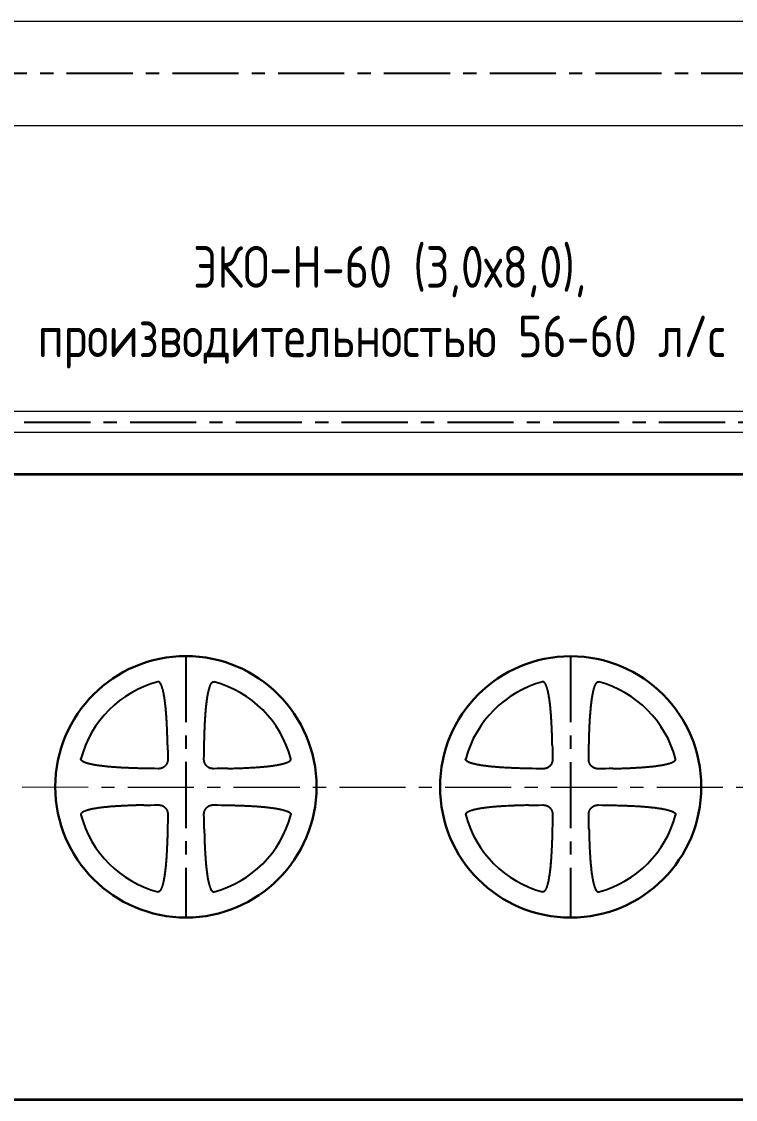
# Model space of a CAD drawing. Header units: millimetres. Extents: x 367046 to 407463, y -39276 to -16508.
# Drawn here: x 384980 to 388408, y -34410 to -29237 of the extents above; entities that cross this region are included whole.
import ezdxf

# ---------------------------------------------------------------- set-up
doc = ezdxf.new("R2010")
doc.units = ezdxf.units.MM
doc.linetypes.add('осевая', pattern=[50.8, 31.75, -6.35, 6.35, -6.35])
doc.layers.add('Системный слой', color=7, linetype='Continuous')
doc.styles.add('ARTEM GOST', font='GOST_A.TTF')

msp = doc.modelspace()

# ---------------------------------------------------------------- linework, layer by layer
at = {"lineweight": 20}
for p, q in [((398322, -29236.7), (371387.9, -29236.7)), ((398322, -29736.7), (371387.9, -29736.7)), ((394131.6, -31109.1), (374837.1, -31109.1)), ((394131.6, -31209.1), (374837.3, -31209.1))]:
    msp.add_line(p, q, dxfattribs=at)
at = {"color": 1, "linetype": 'осевая', "lineweight": 25, "ltscale": 10}
for p, q in [((399229.4, -29486.7), (370401.8, -29486.7)), ((374832.8, -31159.1), (394131.6, -31159.1)), ((385769, -32282.4), (385769, -33537.1)), ((387616.8, -32282.8), (387616.8, -33537.5))]:
    msp.add_line(p, q, dxfattribs=at)
at = {"color": 1, "linetype": 'осевая', "lineweight": 15, "ltscale": 10}
msp.add_line((373297.9, -32909), (392808, -32911.8), dxfattribs=at)
at = {"lineweight": 35}
for points in [[(390350, -31410.4), (383260.9, -31410.4)], [(383260.9, -34410.4), (390350, -34410.4)]]:
    msp.add_lwpolyline(points, dxfattribs=at)
at = {"layer": 'Системный слой', "color": 7, "lineweight": 30}
for centre in [(385769, -32909.8), (387616.8, -32910.2)]:
    msp.add_circle(centre, 627.4, dxfattribs=at)
at = {"layer": 'Системный слой', "color": 7, "lineweight": 25}
for centre, start, end in [((385769, -32909.8), 104.9943, 165.0057), ((385769, -32909.8), 14.9943, 75.0057), ((387616.8, -32910.2), 104.9943, 165.0057), ((387616.8, -32910.2), 14.9943, 75.0057), ((385769, -32909.8), 194.9943, 255.0057), ((385769, -32909.8), 284.9943, 345.0057), ((387616.8, -32910.2), 194.9943, 255.0057), ((387616.8, -32910.2), 284.9943, 345.0057)]:
    msp.add_arc(centre, 521.8, start, end, dxfattribs=at)
at = {"layer": 'Системный слой', "color": 7, "lineweight": 25, "extrusion": (0, 0, -1)}
for centre, major_axis, start_param, end_param in [((384593.1, -32909.8), (0, -3187), -1.634239, -1.612784), ((386944.9, -32909.8), (0, 3187), -1.528808, -1.507354), ((386440.9, -32910.2), (0, -3187), -1.634239, -1.612784), ((388792.7, -32910.2), (0, 3187), -1.528808, -1.507354), ((385769, -31733.9), (-3187, 0), -1.528808, -1.507354), ((385769, -31733.9), (-3187, 0), -1.634239, -1.612784), ((387616.8, -31734.3), (-3187, 0), -1.528808, -1.507354), ((387616.8, -31734.3), (-3187, 0), -1.634239, -1.612784), ((385769, -34085.6), (3187, 0), -1.634239, -1.612784), ((385769, -34085.6), (3187, 0), -1.528808, -1.507354), ((387616.8, -34086), (3187, 0), -1.634239, -1.612784), ((387616.8, -34086), (3187, 0), -1.528808, -1.507354), ((384593.1, -32909.8), (0, -3187), -1.528808, -1.507354), ((386944.9, -32909.8), (0, 3187), -1.634239, -1.612784), ((386440.9, -32910.2), (0, -3187), -1.528808, -1.507354), ((388792.7, -32910.2), (0, 3187), -1.634239, -1.612784)]:
    msp.add_ellipse(centre, major_axis=major_axis, ratio=0.34202, start_param=start_param, end_param=end_param, dxfattribs=at)
at = {"layer": 'Системный слой', "color": 7, "lineweight": 25}
for points, knots in [([(385681, -32707.7), (385680.8, -32702.3), (385680.6, -32691.4), (385680.1, -32674.8), (385679.7, -32660.7), (385679.3, -32649.1), (385679, -32640.2), (385678.6, -32630), (385678.1, -32618.7), (385677.5, -32606.1), (385676.8, -32594.4), (385676.2, -32583.7), (385675.6, -32574), (385674.9, -32564.2), (385674.1, -32554.5), (385673.3, -32544.9), (385672.5, -32535.5), (385671.6, -32526.2), (385670.7, -32517.2), (385669.6, -32508.4), (385668.6, -32499.8), (385667.4, -32491.5), (385666.3, -32483.5), (385665, -32475.8), (385663.8, -32468.6), (385662.5, -32461.7), (385661.1, -32455.4), (385659.8, -32449.6), (385658.5, -32444.3), (385657.2, -32439.5), (385655.9, -32435), (385654.6, -32430.9), (385653.3, -32427.4), (385652.1, -32424.2), (385650.9, -32421.6), (385649.9, -32419.2), (385648.9, -32417.3), (385648, -32415.6), (385647.1, -32414.1), (385646.3, -32412.9), (385645.5, -32411.8), (385644.8, -32410.9), (385644.2, -32410.2), (385643.7, -32409.5), (385643.2, -32409), (385642.7, -32408.6), (385642.3, -32408.2), (385641.9, -32407.9), (385641.6, -32407.6), (385641.2, -32407.3), (385640.9, -32407.1), (385640.5, -32406.9), (385640.2, -32406.6), (385639.7, -32406.4), (385639.2, -32406.2), (385638.7, -32406), (385638.2, -32405.8), (385637.5, -32405.6), (385636.6, -32405.4), (385635.9, -32405.4), (385635.1, -32405.5), (385634.5, -32405.6), (385634.1, -32405.7), (385634, -32405.7)], [0, 0, 0, 0, 3.294372, 6.658592, 10.121593, 11.902894, 13.727108, 15.565806, 18.089199, 20.650882, 23.250738, 25.227925, 27.214477, 29.207845, 31.198516, 33.161939, 35.100749, 36.992852, 38.86301, 40.668913, 42.43271, 44.134312, 45.815956, 47.40632, 48.925529, 50.321905, 51.666806, 52.875385, 53.998684, 55.003566, 55.973887, 56.834853, 57.620252, 58.285215, 58.906539, 59.421027, 59.873097, 60.246259, 60.602155, 60.908041, 61.180307, 61.401463, 61.604048, 61.767517, 61.910185, 62.028901, 62.14479, 62.250718, 62.349589, 62.437156, 62.520317, 62.600986, 62.683377, 62.794474, 62.904935, 63.013803, 63.122506, 63.271682, 63.45784, 63.633238, 63.754366, 63.934896, 64, 64, 64, 64]), ([(385857, -32707.7), (385857.1, -32702.3), (385857.4, -32691.4), (385857.8, -32674.7), (385858.3, -32660.6), (385858.7, -32649), (385859, -32640), (385859.4, -32630.9), (385859.8, -32621.7), (385860.2, -32612.2), (385860.7, -32602.7), (385861.2, -32593), (385861.8, -32583.3), (385862.4, -32573.5), (385863.1, -32563.8), (385863.9, -32554), (385864.7, -32544.4), (385865.5, -32534.9), (385866.4, -32525.6), (385867.4, -32516.6), (385868.4, -32507.8), (385869.5, -32499.2), (385870.6, -32490.9), (385871.8, -32482.9), (385873, -32475.2), (385874.3, -32468), (385875.6, -32461.2), (385877, -32454.9), (385878.3, -32449.1), (385879.6, -32443.8), (385880.9, -32439), (385882.2, -32434.6), (385883.5, -32430.6), (385884.8, -32427.1), (385886, -32424), (385887.1, -32421.3), (385888.2, -32419), (385889.2, -32417.1), (385890.1, -32415.5), (385890.9, -32414.1), (385891.7, -32412.8), (385892.5, -32411.8), (385893.2, -32410.9), (385893.8, -32410.2), (385894.3, -32409.5), (385894.8, -32409), (385895.2, -32408.6), (385895.6, -32408.2), (385896, -32407.9), (385896.4, -32407.6), (385896.8, -32407.3), (385897.1, -32407.1), (385897.4, -32406.9), (385897.8, -32406.6), (385898.2, -32406.4), (385898.7, -32406.2), (385899.2, -32406), (385899.8, -32405.8), (385900.5, -32405.6), (385901.3, -32405.4), (385902.1, -32405.4), (385902.9, -32405.5), (385903.5, -32405.6), (385903.9, -32405.7), (385904, -32405.7)], [0, 0, 0, 0, 3.346522, 6.766848, 10.291529, 12.10647, 13.966728, 15.842272, 17.760329, 19.705723, 21.690551, 23.687495, 25.705597, 27.732688, 29.765616, 31.795276, 33.795524, 35.769581, 37.694349, 39.596139, 41.431301, 43.222957, 44.950628, 46.657893, 48.27186, 49.813093, 51.228677, 52.591625, 53.814671, 54.950111, 55.963708, 56.941681, 57.807329, 58.595452, 59.260387, 59.880783, 60.393124, 60.842571, 61.213062, 61.566815, 61.871519, 62.143339, 62.364996, 62.568381, 62.733225, 62.877534, 62.998106, 63.115804, 63.223386, 63.323799, 63.412733, 63.497193, 63.579124, 63.662803, 63.775637, 63.887825, 63.998395, 64.108796, 64.260302, 64.449369, 64.627508, 64.750528, 64.933879, 65, 65, 65, 65]), ([(387528.8, -32708.1), (387528.6, -32702.7), (387528.4, -32691.8), (387527.9, -32675.2), (387527.5, -32661.1), (387527.1, -32649.5), (387526.8, -32640.6), (387526.4, -32630.4), (387525.9, -32619.1), (387525.3, -32606.5), (387524.6, -32594.9), (387524, -32584.1), (387523.4, -32574.4), (387522.7, -32564.7), (387521.9, -32555), (387521.2, -32545.4), (387520.3, -32535.9), (387519.4, -32526.7), (387518.5, -32517.6), (387517.4, -32508.8), (387516.4, -32500.3), (387515.3, -32491.9), (387514.1, -32483.9), (387512.8, -32476.2), (387511.6, -32469), (387510.3, -32462.2), (387508.9, -32455.9), (387507.6, -32450), (387506.3, -32444.8), (387505, -32439.9), (387503.7, -32435.4), (387502.4, -32431.4), (387501.1, -32427.8), (387499.9, -32424.7), (387498.7, -32422), (387497.7, -32419.6), (387496.7, -32417.7), (387495.8, -32416), (387494.9, -32414.6), (387494.1, -32413.3), (387493.3, -32412.2), (387492.6, -32411.3), (387492, -32410.6), (387491.5, -32410), (387491, -32409.5), (387490.5, -32409), (387490.1, -32408.7), (387489.7, -32408.3), (387489.4, -32408), (387489, -32407.8), (387488.7, -32407.5), (387488.4, -32407.3), (387488, -32407.1), (387487.5, -32406.8), (387487, -32406.6), (387486.5, -32406.4), (387486, -32406.2), (387485.3, -32406), (387484.5, -32405.9), (387483.7, -32405.8), (387482.9, -32405.9), (387482.3, -32406), (387481.9, -32406.1), (387481.8, -32406.1)], [0, 0, 0, 0, 3.294372, 6.658592, 10.121593, 11.902894, 13.727108, 15.565806, 18.089199, 20.650882, 23.250738, 25.227925, 27.214477, 29.207845, 31.198516, 33.161939, 35.100749, 36.992852, 38.86301, 40.668913, 42.43271, 44.134312, 45.815956, 47.40632, 48.925529, 50.321905, 51.666806, 52.875385, 53.998684, 55.003566, 55.973887, 56.834853, 57.620252, 58.285215, 58.906539, 59.421027, 59.873097, 60.246259, 60.602155, 60.908041, 61.180307, 61.401463, 61.604048, 61.767517, 61.910185, 62.028901, 62.14479, 62.250718, 62.349589, 62.437156, 62.520317, 62.600986, 62.683377, 62.794474, 62.904935, 63.013803, 63.122506, 63.271682, 63.45784, 63.633238, 63.754366, 63.934896, 64, 64, 64, 64]), ([(387704.8, -32708.1), (387704.9, -32702.7), (387705.2, -32691.8), (387705.6, -32675.2), (387706.1, -32661), (387706.5, -32649.4), (387706.8, -32640.5), (387707.2, -32631.3), (387707.6, -32622.1), (387708, -32612.7), (387708.5, -32603.1), (387709, -32593.5), (387709.6, -32583.7), (387710.3, -32574), (387710.9, -32564.2), (387711.7, -32554.4), (387712.5, -32544.8), (387713.3, -32535.4), (387714.2, -32526.1), (387715.2, -32517), (387716.2, -32508.2), (387717.3, -32499.7), (387718.4, -32491.3), (387719.6, -32483.3), (387720.9, -32475.6), (387722.1, -32468.4), (387723.4, -32461.6), (387724.8, -32455.3), (387726.1, -32449.5), (387727.4, -32444.3), (387728.7, -32439.4), (387730, -32435), (387731.4, -32431), (387732.6, -32427.5), (387733.8, -32424.4), (387734.9, -32421.7), (387736, -32419.5), (387737, -32417.6), (387737.9, -32415.9), (387738.7, -32414.5), (387739.6, -32413.2), (387740.3, -32412.2), (387741, -32411.3), (387741.6, -32410.6), (387742.1, -32410), (387742.6, -32409.5), (387743, -32409), (387743.4, -32408.7), (387743.8, -32408.3), (387744.2, -32408), (387744.6, -32407.8), (387744.9, -32407.5), (387745.2, -32407.3), (387745.6, -32407.1), (387746.1, -32406.8), (387746.5, -32406.6), (387747, -32406.4), (387747.6, -32406.2), (387748.3, -32406), (387749.1, -32405.9), (387749.9, -32405.8), (387750.7, -32405.9), (387751.3, -32406), (387751.7, -32406.1), (387751.8, -32406.1)], [0, 0, 0, 0, 3.346522, 6.766848, 10.291529, 12.10647, 13.966728, 15.842272, 17.760329, 19.705723, 21.690551, 23.687495, 25.705597, 27.732688, 29.765616, 31.795276, 33.795524, 35.769581, 37.694349, 39.596139, 41.431301, 43.222957, 44.950628, 46.657893, 48.27186, 49.813093, 51.228677, 52.591625, 53.814671, 54.950111, 55.963708, 56.941681, 57.807329, 58.595452, 59.260387, 59.880783, 60.393124, 60.842571, 61.213062, 61.566815, 61.871519, 62.143339, 62.364996, 62.568381, 62.733225, 62.877534, 62.998106, 63.115804, 63.223386, 63.323799, 63.412733, 63.497193, 63.579124, 63.662803, 63.775637, 63.887825, 63.998395, 64.108796, 64.260302, 64.449369, 64.627508, 64.750528, 64.933879, 65, 65, 65, 65]), ([(385566.9, -32821.7), (385561.8, -32821.6), (385551.4, -32821.4), (385538.4, -32821), (385526.1, -32820.7), (385512.9, -32820.2), (385495.7, -32819.6), (385477.5, -32818.8), (385461.6, -32818), (385448.8, -32817.3), (385438.1, -32816.6), (385428.2, -32816), (385418.5, -32815.3), (385408.9, -32814.5), (385399.5, -32813.7), (385390.2, -32812.8), (385381, -32811.9), (385372.1, -32810.9), (385363.4, -32809.9), (385354.9, -32808.8), (385346.7, -32807.6), (385338.8, -32806.4), (385331.3, -32805.2), (385324.3, -32803.9), (385317.8, -32802.6), (385311.7, -32801.2), (385306.2, -32799.9), (385301, -32798.6), (385296.3, -32797.3), (385292, -32795.9), (385288.2, -32794.6), (385284.9, -32793.4), (385282, -32792.2), (385279.5, -32791.1), (385277.4, -32790.1), (385275.6, -32789.1), (385274, -32788.2), (385272.6, -32787.4), (385271.5, -32786.6), (385270.5, -32785.9), (385269.7, -32785.2), (385269, -32784.6), (385268.5, -32784.1), (385268, -32783.7), (385267.6, -32783.3), (385267.3, -32782.8), (385266.9, -32782.5), (385266.7, -32782.1), (385266.4, -32781.7), (385266.2, -32781.4), (385265.9, -32781), (385265.7, -32780.5), (385265.4, -32780), (385265.2, -32779.5), (385265, -32778.9), (385264.8, -32778.2), (385264.7, -32777.4), (385264.6, -32776.6), (385264.7, -32775.9), (385264.8, -32775.2), (385264.9, -32774.8), (385264.9, -32774.7)], [0, 0, 0, 0, 3.02765, 6.130095, 7.711356, 10.295721, 13.929306, 17.852185, 21.075848, 23.356556, 25.454567, 27.369743, 29.28457, 31.181263, 33.060102, 34.903414, 36.729231, 38.501691, 40.238572, 41.921872, 43.587415, 45.168284, 46.682445, 48.08064, 49.429669, 50.648002, 51.78422, 52.805921, 53.793743, 54.673452, 55.478237, 56.163293, 56.80467, 57.338103, 57.808296, 58.197357, 58.567882, 58.885925, 59.167818, 59.395948, 59.604956, 59.772794, 59.91893, 60.040332, 60.158922, 60.267663, 60.369344, 60.459616, 60.545402, 60.628157, 60.712316, 60.824376, 60.935003, 61.043224, 61.149462, 61.294441, 61.474783, 61.6447, 61.762042, 61.936931, 62, 62, 62, 62]), ([(385682.2, -32776), (385682.2, -32776.8), (385682.2, -32778.5), (385682, -32781), (385681.8, -32783.5), (385681.4, -32786), (385680.9, -32788.5), (385680.2, -32790.9), (385679.4, -32793.3), (385678.5, -32795.7), (385677.5, -32797.9), (385676.4, -32800.1), (385675.1, -32802.2), (385673.8, -32804.2), (385672.4, -32806), (385671, -32807.8), (385669.5, -32809.4), (385668, -32810.8), (385666.5, -32812.2), (385664.8, -32813.5), (385663.1, -32814.8), (385661.4, -32815.9), (385659.8, -32816.9), (385657.9, -32817.9), (385655.8, -32818.9), (385653.3, -32819.9), (385650.7, -32820.8), (385648.6, -32821.4), (385646.3, -32821.9), (385643.7, -32822.4), (385640.7, -32822.8), (385637.8, -32823), (385636.1, -32823), (385635.2, -32823)], [0, 0, 0, 0, 1.160827, 2.293622, 3.43563, 4.588756, 5.746246, 6.905348, 8.060469, 9.206891, 10.341224, 11.457239, 12.554235, 13.633163, 14.697615, 15.730559, 16.730575, 17.684561, 18.604883, 19.490061, 20.578623, 21.459916, 22.381037, 23.113319, 24.320591, 25.627437, 26.832376, 28.012841, 28.720001, 30.061886, 31.592299, 32.799071, 34, 34, 34, 34]), ([(385902.8, -32823), (385901.9, -32823), (385900.2, -32823), (385897.7, -32822.8), (385895.2, -32822.5), (385892.7, -32822.1), (385890.3, -32821.6), (385887.8, -32821), (385885.4, -32820.2), (385883.1, -32819.3), (385880.8, -32818.2), (385878.6, -32817.1), (385876.5, -32815.9), (385874.6, -32814.6), (385872.7, -32813.2), (385871, -32811.7), (385869.4, -32810.3), (385867.9, -32808.8), (385866.6, -32807.2), (385865.2, -32805.6), (385864, -32803.9), (385862.8, -32802.1), (385861.9, -32800.6), (385860.9, -32798.7), (385859.8, -32796.6), (385858.8, -32794.1), (385857.9, -32791.5), (385857.3, -32789.3), (385856.8, -32787), (385856.3, -32784.4), (385856, -32781.5), (385855.8, -32778.6), (385855.8, -32776.8), (385855.8, -32776)], [0, 0, 0, 0, 1.160827, 2.293622, 3.43563, 4.588756, 5.746246, 6.905348, 8.060469, 9.206891, 10.341224, 11.457239, 12.554235, 13.633163, 14.697615, 15.730559, 16.730575, 17.684561, 18.604883, 19.490061, 20.578623, 21.459916, 22.381037, 23.113319, 24.320591, 25.627437, 26.832376, 28.012841, 28.720001, 30.061886, 31.592299, 32.799071, 34, 34, 34, 34]), ([(385971, -32821.7), (385976.3, -32821.6), (385986.9, -32821.4), (386000.3, -32821), (386012.8, -32820.6), (386026.3, -32820.2), (386043.7, -32819.5), (386062.3, -32818.7), (386078.4, -32817.9), (386091.4, -32817.2), (386102.1, -32816.5), (386112.2, -32815.8), (386121.9, -32815.1), (386131.5, -32814.3), (386141, -32813.5), (386150.3, -32812.6), (386159.4, -32811.6), (386168.3, -32810.6), (386177, -32809.6), (386185.4, -32808.5), (386193.5, -32807.3), (386201.4, -32806.1), (386208.7, -32804.8), (386215.7, -32803.5), (386222.1, -32802.2), (386228.1, -32800.8), (386233.5, -32799.5), (386238.5, -32798.2), (386243.1, -32796.8), (386247.3, -32795.5), (386250.9, -32794.2), (386254.2, -32793), (386256.9, -32791.8), (386259.3, -32790.7), (386261.3, -32789.7), (386263, -32788.8), (386264.5, -32787.9), (386265.8, -32787.1), (386266.9, -32786.3), (386267.8, -32785.6), (386268.6, -32785), (386269.2, -32784.4), (386269.7, -32783.9), (386270.1, -32783.5), (386270.5, -32783.1), (386270.8, -32782.7), (386271.1, -32782.3), (386271.4, -32782), (386271.6, -32781.6), (386271.9, -32781.3), (386272.1, -32780.9), (386272.3, -32780.5), (386272.6, -32780), (386272.8, -32779.5), (386273, -32778.9), (386273.2, -32778.2), (386273.3, -32777.4), (386273.3, -32776.6), (386273.3, -32775.9), (386273.2, -32775.2), (386273.1, -32774.8), (386273.1, -32774.7)], [0, 0, 0, 0, 3.098261, 6.270257, 7.885874, 10.522158, 14.222088, 18.211189, 21.48322, 23.791405, 25.91056, 27.83924, 29.766287, 31.670808, 33.554374, 35.397495, 37.221269, 38.987539, 40.715871, 42.387727, 44.041242, 45.608249, 47.107289, 48.488328, 49.8195, 51.017864, 52.132795, 53.131323, 54.095468, 54.950922, 55.731334, 56.392139, 57.009565, 57.520478, 57.969136, 58.338887, 58.691133, 58.993238, 59.261551, 59.478662, 59.677208, 59.836711, 59.975492, 60.090496, 60.202763, 60.305383, 60.401166, 60.485997, 60.56656, 60.644707, 60.724522, 60.832147, 60.939155, 61.044621, 61.149928, 61.294442, 61.474783, 61.6447, 61.762042, 61.936931, 62, 62, 62, 62]), ([(387414.7, -32822.1), (387409.6, -32822), (387399.2, -32821.8), (387386.2, -32821.4), (387373.9, -32821.1), (387360.7, -32820.7), (387343.5, -32820), (387325.3, -32819.2), (387309.4, -32818.4), (387296.6, -32817.7), (387286, -32817.1), (387276, -32816.4), (387266.3, -32815.7), (387256.7, -32814.9), (387247.3, -32814.1), (387238, -32813.3), (387228.8, -32812.3), (387219.9, -32811.4), (387211.2, -32810.3), (387202.7, -32809.2), (387194.5, -32808.1), (387186.6, -32806.8), (387179.1, -32805.6), (387172.1, -32804.3), (387165.6, -32803), (387159.5, -32801.7), (387154, -32800.3), (387148.8, -32799), (387144.1, -32797.7), (387139.8, -32796.4), (387136, -32795.1), (387132.7, -32793.8), (387129.8, -32792.6), (387127.3, -32791.5), (387125.2, -32790.5), (387123.4, -32789.6), (387121.8, -32788.6), (387120.4, -32787.8), (387119.3, -32787), (387118.3, -32786.3), (387117.5, -32785.6), (387116.8, -32785.1), (387116.3, -32784.6), (387115.8, -32784.1), (387115.4, -32783.7), (387115.1, -32783.3), (387114.7, -32782.9), (387114.5, -32782.5), (387114.2, -32782.2), (387114, -32781.8), (387113.7, -32781.4), (387113.5, -32781), (387113.2, -32780.4), (387113, -32779.9), (387112.8, -32779.4), (387112.6, -32778.7), (387112.5, -32777.8), (387112.4, -32777.1), (387112.5, -32776.3), (387112.6, -32775.7), (387112.7, -32775.3), (387112.7, -32775.2)], [0, 0, 0, 0, 3.02765, 6.130095, 7.711356, 10.295721, 13.929306, 17.852185, 21.075848, 23.356556, 25.454567, 27.369743, 29.28457, 31.181263, 33.060102, 34.903414, 36.729231, 38.501691, 40.238572, 41.921872, 43.587415, 45.168284, 46.682445, 48.08064, 49.429669, 50.648002, 51.78422, 52.805921, 53.793743, 54.673452, 55.478237, 56.163293, 56.80467, 57.338103, 57.808296, 58.197357, 58.567882, 58.885925, 59.167818, 59.395948, 59.604956, 59.772794, 59.91893, 60.040332, 60.158922, 60.267663, 60.369344, 60.459616, 60.545402, 60.628157, 60.712316, 60.824376, 60.935003, 61.043224, 61.149462, 61.294441, 61.474783, 61.6447, 61.762042, 61.936931, 62, 62, 62, 62]), ([(387530, -32776.4), (387530, -32777.2), (387530, -32778.9), (387529.8, -32781.4), (387529.6, -32783.9), (387529.2, -32786.4), (387528.7, -32788.9), (387528, -32791.4), (387527.2, -32793.8), (387526.3, -32796.1), (387525.3, -32798.4), (387524.2, -32800.5), (387522.9, -32802.6), (387521.6, -32804.6), (387520.2, -32806.4), (387518.8, -32808.2), (387517.3, -32809.8), (387515.8, -32811.3), (387514.3, -32812.6), (387512.6, -32813.9), (387511, -32815.2), (387509.2, -32816.3), (387507.6, -32817.3), (387505.8, -32818.3), (387503.6, -32819.3), (387501.1, -32820.3), (387498.5, -32821.2), (387496.4, -32821.8), (387494.1, -32822.4), (387491.5, -32822.8), (387488.5, -32823.2), (387485.6, -32823.4), (387483.9, -32823.4), (387483, -32823.4)], [0, 0, 0, 0, 1.160827, 2.293622, 3.43563, 4.588756, 5.746246, 6.905348, 8.060469, 9.206891, 10.341224, 11.457239, 12.554235, 13.633163, 14.697615, 15.730559, 16.730575, 17.684561, 18.604883, 19.490061, 20.578623, 21.459916, 22.381037, 23.113319, 24.320591, 25.627437, 26.832376, 28.012841, 28.720001, 30.061886, 31.592299, 32.799071, 34, 34, 34, 34]), ([(387750.6, -32823.4), (387749.7, -32823.4), (387748, -32823.4), (387745.5, -32823.2), (387743, -32823), (387740.6, -32822.6), (387738.1, -32822), (387735.6, -32821.4), (387733.2, -32820.6), (387730.9, -32819.7), (387728.6, -32818.7), (387726.4, -32817.5), (387724.4, -32816.3), (387722.4, -32815), (387720.5, -32813.6), (387718.8, -32812.2), (387717.2, -32810.7), (387715.7, -32809.2), (387714.4, -32807.7), (387713, -32806), (387711.8, -32804.3), (387710.6, -32802.6), (387709.7, -32801), (387708.7, -32799.1), (387707.6, -32797), (387706.6, -32794.5), (387705.7, -32791.9), (387705.1, -32789.7), (387704.6, -32787.4), (387704.1, -32784.9), (387703.8, -32781.9), (387703.6, -32779), (387703.6, -32777.3), (387703.6, -32776.4)], [0, 0, 0, 0, 1.160827, 2.293622, 3.43563, 4.588756, 5.746246, 6.905348, 8.060469, 9.206891, 10.341224, 11.457239, 12.554235, 13.633163, 14.697615, 15.730559, 16.730575, 17.684561, 18.604883, 19.490061, 20.578623, 21.459916, 22.381037, 23.113319, 24.320591, 25.627437, 26.832376, 28.012841, 28.720001, 30.061886, 31.592299, 32.799071, 34, 34, 34, 34]), ([(387818.8, -32822.1), (387824.1, -32822), (387834.7, -32821.8), (387848.1, -32821.4), (387860.6, -32821.1), (387874.1, -32820.6), (387891.5, -32820), (387910.1, -32819.2), (387926.2, -32818.3), (387939.2, -32817.6), (387949.9, -32816.9), (387960, -32816.2), (387969.7, -32815.5), (387979.3, -32814.7), (387988.8, -32813.9), (387998.1, -32813), (388007.2, -32812.1), (388016.1, -32811.1), (388024.8, -32810), (388033.2, -32808.9), (388041.3, -32807.7), (388049.2, -32806.5), (388056.6, -32805.2), (388063.5, -32803.9), (388069.9, -32802.6), (388075.9, -32801.2), (388081.3, -32799.9), (388086.3, -32798.6), (388090.9, -32797.3), (388095.1, -32795.9), (388098.7, -32794.6), (388102, -32793.4), (388104.7, -32792.2), (388107.1, -32791.1), (388109.1, -32790.1), (388110.8, -32789.2), (388112.3, -32788.3), (388113.6, -32787.5), (388114.7, -32786.7), (388115.6, -32786), (388116.4, -32785.4), (388117, -32784.8), (388117.5, -32784.4), (388117.9, -32783.9), (388118.3, -32783.5), (388118.6, -32783.1), (388118.9, -32782.8), (388119.2, -32782.4), (388119.4, -32782.1), (388119.7, -32781.7), (388119.9, -32781.4), (388120.1, -32780.9), (388120.4, -32780.4), (388120.6, -32779.9), (388120.8, -32779.4), (388121, -32778.7), (388121.1, -32777.8), (388121.1, -32777.1), (388121.1, -32776.3), (388121, -32775.7), (388120.9, -32775.3), (388120.9, -32775.2)], [0, 0, 0, 0, 3.098261, 6.270257, 7.885874, 10.522158, 14.222088, 18.211189, 21.48322, 23.791405, 25.91056, 27.83924, 29.766287, 31.670808, 33.554374, 35.397495, 37.221269, 38.987539, 40.715871, 42.387727, 44.041242, 45.608249, 47.107289, 48.488328, 49.8195, 51.017864, 52.132795, 53.131323, 54.095468, 54.950922, 55.731334, 56.392139, 57.009565, 57.520478, 57.969136, 58.338887, 58.691133, 58.993238, 59.261551, 59.478662, 59.677208, 59.836711, 59.975492, 60.090496, 60.202763, 60.305383, 60.401166, 60.485997, 60.56656, 60.644707, 60.724522, 60.832147, 60.939155, 61.044621, 61.149928, 61.294442, 61.474783, 61.6447, 61.762042, 61.936931, 62, 62, 62, 62]), ([(385566.9, -32997.8), (385561.8, -32997.9), (385551.4, -32998.1), (385538.4, -32998.5), (385526.1, -32998.8), (385512.9, -32999.3), (385495.7, -32999.9), (385477.5, -33000.7), (385461.6, -33001.5), (385448.8, -33002.2), (385438.1, -33002.9), (385428.2, -33003.5), (385418.5, -33004.2), (385408.9, -33005), (385399.5, -33005.8), (385390.2, -33006.7), (385381, -33007.6), (385372.1, -33008.6), (385363.4, -33009.6), (385354.9, -33010.7), (385346.7, -33011.9), (385338.8, -33013.1), (385331.3, -33014.3), (385324.3, -33015.6), (385317.8, -33016.9), (385311.7, -33018.3), (385306.2, -33019.6), (385301, -33020.9), (385296.3, -33022.2), (385292, -33023.6), (385288.2, -33024.9), (385284.9, -33026.1), (385282, -33027.3), (385279.5, -33028.4), (385277.4, -33029.4), (385275.6, -33030.4), (385274, -33031.3), (385272.6, -33032.1), (385271.5, -33032.9), (385270.5, -33033.6), (385269.7, -33034.3), (385269, -33034.9), (385268.5, -33035.4), (385268, -33035.8), (385267.6, -33036.2), (385267.3, -33036.7), (385266.9, -33037), (385266.7, -33037.4), (385266.4, -33037.8), (385266.2, -33038.1), (385265.9, -33038.5), (385265.7, -33039), (385265.4, -33039.5), (385265.2, -33040), (385265, -33040.6), (385264.8, -33041.3), (385264.7, -33042.1), (385264.6, -33042.9), (385264.7, -33043.6), (385264.8, -33044.3), (385264.9, -33044.7), (385264.9, -33044.8)], [0, 0, 0, 0, 3.02765, 6.130095, 7.711356, 10.295721, 13.929306, 17.852185, 21.075848, 23.356556, 25.454567, 27.369743, 29.28457, 31.181263, 33.060102, 34.903414, 36.729231, 38.501691, 40.238572, 41.921872, 43.587415, 45.168284, 46.682445, 48.08064, 49.429669, 50.648002, 51.78422, 52.805921, 53.793743, 54.673452, 55.478237, 56.163293, 56.80467, 57.338103, 57.808296, 58.197357, 58.567882, 58.885925, 59.167818, 59.395948, 59.604956, 59.772794, 59.91893, 60.040332, 60.158922, 60.267663, 60.369344, 60.459616, 60.545402, 60.628157, 60.712316, 60.824376, 60.935003, 61.043224, 61.149462, 61.294441, 61.474783, 61.6447, 61.762042, 61.936931, 62, 62, 62, 62]), ([(385635.2, -32996.5), (385636.1, -32996.5), (385637.7, -32996.5), (385640.2, -32996.7), (385642.7, -32997), (385645.2, -32997.4), (385647.7, -32997.9), (385650.2, -32998.5), (385652.6, -32999.3), (385654.9, -33000.2), (385657.2, -33001.3), (385659.4, -33002.4), (385661.4, -33003.6), (385663.4, -33004.9), (385665.3, -33006.3), (385667, -33007.7), (385668.5, -33009.2), (385670.2, -33010.8), (385671.6, -33012.5), (385673, -33014.3), (385674.4, -33016.1), (385675.7, -33018.3), (385676.9, -33020.4), (385677.9, -33022.4), (385678.8, -33024.6), (385679.6, -33026.6), (385680.3, -33028.9), (385680.8, -33030.9), (385681.3, -33033.1), (385681.7, -33035.2), (385682, -33037.8), (385682.2, -33040.7), (385682.2, -33042.6), (385682.2, -33043.5)], [0, 0, 0, 0, 1.160825, 2.293619, 3.435628, 4.588757, 5.746252, 6.905358, 8.060478, 9.206889, 10.341203, 11.457205, 12.554205, 13.633169, 14.695741, 15.717068, 16.69175, 17.601108, 18.876909, 19.676175, 20.71619, 22.027068, 23.211446, 23.982012, 25.113816, 26.386625, 26.915982, 28.452958, 29.235773, 30.022226, 31.353686, 32.71083, 34, 34, 34, 34]), ([(385855.8, -33043.5), (385855.8, -33042.7), (385855.8, -33041), (385855.9, -33038.5), (385856.2, -33036), (385856.6, -33033.5), (385857.1, -33031), (385857.8, -33028.6), (385858.6, -33026.2), (385859.5, -33023.8), (385860.5, -33021.6), (385861.6, -33019.4), (385862.8, -33017.3), (385864.2, -33015.3), (385865.5, -33013.5), (385867, -33011.7), (385868.5, -33010.1), (385870, -33008.7), (385871.5, -33007.3), (385873.1, -33006), (385874.8, -33004.8), (385876.6, -33003.6), (385878.2, -33002.6), (385880, -33001.6), (385882.2, -33000.6), (385884.7, -32999.6), (385887.2, -32998.7), (385889.4, -32998.1), (385891.7, -32997.6), (385894.3, -32997.1), (385897.3, -32996.7), (385900.1, -32996.5), (385901.9, -32996.5), (385902.8, -32996.5)], [0, 0, 0, 0, 1.160827, 2.293622, 3.43563, 4.588756, 5.746246, 6.905348, 8.060469, 9.206891, 10.341224, 11.457239, 12.554235, 13.633163, 14.697615, 15.730559, 16.730575, 17.684561, 18.604883, 19.490061, 20.578623, 21.459916, 22.381037, 23.113319, 24.320591, 25.627437, 26.832376, 28.012841, 28.720001, 30.061886, 31.592299, 32.799071, 34, 34, 34, 34]), ([(385971, -32997.8), (385976.3, -32997.9), (385986.9, -32998.1), (386000.3, -32998.5), (386012.8, -32998.9), (386026.3, -32999.3), (386043.7, -33000), (386062.3, -33000.8), (386078.4, -33001.6), (386091.4, -33002.3), (386102.1, -33003), (386112.2, -33003.7), (386121.9, -33004.4), (386131.5, -33005.2), (386141, -33006), (386150.3, -33006.9), (386159.4, -33007.9), (386168.3, -33008.9), (386177, -33009.9), (386185.4, -33011), (386193.5, -33012.2), (386201.4, -33013.4), (386208.7, -33014.7), (386215.7, -33016), (386222.1, -33017.3), (386228.1, -33018.7), (386233.5, -33020), (386238.5, -33021.3), (386243.1, -33022.7), (386247.3, -33024), (386250.9, -33025.3), (386254.2, -33026.5), (386256.9, -33027.7), (386259.3, -33028.8), (386261.3, -33029.8), (386263, -33030.7), (386264.5, -33031.6), (386265.8, -33032.4), (386266.9, -33033.2), (386267.8, -33033.9), (386268.6, -33034.5), (386269.2, -33035.1), (386269.7, -33035.6), (386270.1, -33036), (386270.5, -33036.4), (386270.8, -33036.8), (386271.1, -33037.2), (386271.4, -33037.5), (386271.6, -33037.9), (386271.9, -33038.2), (386272.1, -33038.6), (386272.3, -33039), (386272.6, -33039.5), (386272.8, -33040), (386273, -33040.6), (386273.2, -33041.3), (386273.3, -33042.1), (386273.3, -33042.9), (386273.3, -33043.6), (386273.2, -33044.3), (386273.1, -33044.7), (386273.1, -33044.8)], [0, 0, 0, 0, 3.098261, 6.270257, 7.885874, 10.522158, 14.222088, 18.211189, 21.48322, 23.791405, 25.91056, 27.83924, 29.766287, 31.670808, 33.554374, 35.397495, 37.221271, 38.987539, 40.715869, 42.387727, 44.041242, 45.608249, 47.107289, 48.488328, 49.8195, 51.017864, 52.132795, 53.131323, 54.095468, 54.950922, 55.731334, 56.392139, 57.009565, 57.520478, 57.969136, 58.338887, 58.691133, 58.993238, 59.261551, 59.478662, 59.677208, 59.836711, 59.975492, 60.090496, 60.202763, 60.305383, 60.401166, 60.485997, 60.56656, 60.644707, 60.724522, 60.832147, 60.939155, 61.044621, 61.149928, 61.294442, 61.474783, 61.6447, 61.762042, 61.936931, 62, 62, 62, 62]), ([(387414.7, -32998.2), (387409.6, -32998.3), (387399.2, -32998.6), (387386.2, -32998.9), (387373.9, -32999.3), (387360.7, -32999.7), (387343.5, -33000.3), (387325.3, -33001.1), (387309.4, -33001.9), (387296.6, -33002.6), (387286, -33003.3), (387276, -33004), (387266.3, -33004.7), (387256.7, -33005.4), (387247.3, -33006.2), (387238, -33007.1), (387228.8, -33008), (387219.9, -33009), (387211.2, -33010), (387202.7, -33011.1), (387194.5, -33012.3), (387186.6, -33013.5), (387179.1, -33014.8), (387172.1, -33016.1), (387165.6, -33017.4), (387159.5, -33018.7), (387154, -33020), (387148.8, -33021.3), (387144.1, -33022.7), (387139.8, -33024), (387136, -33025.3), (387132.7, -33026.5), (387129.8, -33027.7), (387127.3, -33028.8), (387125.2, -33029.8), (387123.4, -33030.8), (387121.8, -33031.7), (387120.4, -33032.6), (387119.3, -33033.4), (387118.3, -33034.1), (387117.5, -33034.7), (387116.8, -33035.3), (387116.3, -33035.8), (387115.8, -33036.2), (387115.4, -33036.7), (387115.1, -33037.1), (387114.7, -33037.5), (387114.5, -33037.8), (387114.2, -33038.2), (387114, -33038.5), (387113.7, -33038.9), (387113.5, -33039.4), (387113.2, -33039.9), (387113, -33040.4), (387112.8, -33041), (387112.6, -33041.7), (387112.5, -33042.5), (387112.4, -33043.3), (387112.5, -33044.1), (387112.6, -33044.7), (387112.7, -33045.1), (387112.7, -33045.2)], [0, 0, 0, 0, 3.02765, 6.130095, 7.711356, 10.295721, 13.929306, 17.852185, 21.075848, 23.356556, 25.454567, 27.369743, 29.28457, 31.181263, 33.060102, 34.903414, 36.729231, 38.501691, 40.238572, 41.921872, 43.587415, 45.168284, 46.682445, 48.08064, 49.429669, 50.648002, 51.78422, 52.805921, 53.793743, 54.673452, 55.478237, 56.163293, 56.80467, 57.338103, 57.808296, 58.197357, 58.567882, 58.885925, 59.167818, 59.395948, 59.604956, 59.772794, 59.91893, 60.040332, 60.158922, 60.267663, 60.369344, 60.459616, 60.545402, 60.628157, 60.712316, 60.824376, 60.935003, 61.043224, 61.149462, 61.294441, 61.474783, 61.6447, 61.762042, 61.936931, 62, 62, 62, 62]), ([(387483, -32997), (387483.9, -32997), (387485.5, -32997), (387488, -32997.1), (387490.5, -32997.4), (387493, -32997.8), (387495.5, -32998.3), (387498, -32999), (387500.4, -32999.7), (387502.7, -33000.7), (387505, -33001.7), (387507.2, -33002.8), (387509.2, -33004), (387511.2, -33005.3), (387513.1, -33006.7), (387514.8, -33008.2), (387516.3, -33009.6), (387518, -33011.2), (387519.4, -33012.9), (387520.8, -33014.7), (387522.2, -33016.5), (387523.6, -33018.7), (387524.7, -33020.8), (387525.7, -33022.9), (387526.6, -33025), (387527.4, -33027), (387528.1, -33029.3), (387528.6, -33031.3), (387529.1, -33033.6), (387529.5, -33035.7), (387529.8, -33038.2), (387530, -33041.1), (387530, -33043), (387530, -33044)], [0, 0, 0, 0, 1.160825, 2.293619, 3.435628, 4.588757, 5.746252, 6.905358, 8.060478, 9.206889, 10.341203, 11.457205, 12.554205, 13.633169, 14.695741, 15.717068, 16.69175, 17.601108, 18.876909, 19.676175, 20.71619, 22.027068, 23.211446, 23.982012, 25.113816, 26.386625, 26.915982, 28.452958, 29.235773, 30.022226, 31.353686, 32.71083, 34, 34, 34, 34]), ([(387703.6, -33044), (387703.6, -33043.1), (387703.6, -33041.4), (387703.7, -33038.9), (387704, -33036.4), (387704.4, -33033.9), (387704.9, -33031.4), (387705.6, -33029), (387706.4, -33026.6), (387707.3, -33024.2), (387708.3, -33022), (387709.4, -33019.8), (387710.6, -33017.7), (387712, -33015.8), (387713.4, -33013.9), (387714.8, -33012.2), (387716.3, -33010.6), (387717.8, -33009.1), (387719.3, -33007.7), (387720.9, -33006.4), (387722.6, -33005.2), (387724.4, -33004), (387726, -33003.1), (387727.8, -33002.1), (387730, -33001), (387732.5, -33000), (387735, -32999.1), (387737.2, -32998.5), (387739.5, -32998), (387742.1, -32997.5), (387745.1, -32997.1), (387747.9, -32997), (387749.7, -32997), (387750.6, -32997)], [0, 0, 0, 0, 1.160827, 2.293622, 3.43563, 4.588756, 5.746246, 6.905348, 8.060469, 9.206891, 10.341224, 11.457239, 12.554235, 13.633163, 14.697615, 15.730559, 16.730575, 17.684561, 18.604883, 19.490061, 20.578623, 21.459916, 22.381037, 23.113319, 24.320591, 25.627437, 26.832376, 28.012841, 28.720001, 30.061886, 31.592299, 32.799071, 34, 34, 34, 34]), ([(387818.8, -32998.2), (387824.1, -32998.3), (387834.7, -32998.6), (387848.1, -32998.9), (387860.6, -32999.3), (387874.1, -32999.7), (387891.5, -33000.4), (387910.1, -33001.2), (387926.2, -33002), (387939.2, -33002.8), (387949.9, -33003.4), (387960, -33004.1), (387969.7, -33004.8), (387979.3, -33005.6), (387988.8, -33006.4), (387998.1, -33007.3), (388007.2, -33008.3), (388016.1, -33009.3), (388024.8, -33010.3), (388033.2, -33011.5), (388041.3, -33012.6), (388049.2, -33013.9), (388056.6, -33015.1), (388063.5, -33016.4), (388069.9, -33017.8), (388075.9, -33019.1), (388081.3, -33020.4), (388086.3, -33021.8), (388090.9, -33023.1), (388095.1, -33024.4), (388098.7, -33025.7), (388102, -33026.9), (388104.7, -33028.1), (388107.1, -33029.2), (388109.1, -33030.2), (388110.8, -33031.1), (388112.3, -33032), (388113.6, -33032.9), (388114.7, -33033.6), (388115.6, -33034.3), (388116.4, -33034.9), (388117, -33035.5), (388117.5, -33036), (388117.9, -33036.4), (388118.3, -33036.8), (388118.6, -33037.2), (388118.9, -33037.6), (388119.2, -33037.9), (388119.4, -33038.3), (388119.7, -33038.6), (388119.9, -33039), (388120.1, -33039.4), (388120.4, -33039.9), (388120.6, -33040.4), (388120.8, -33041), (388121, -33041.7), (388121.1, -33042.5), (388121.1, -33043.3), (388121.1, -33044.1), (388121, -33044.7), (388120.9, -33045.1), (388120.9, -33045.2)], [0, 0, 0, 0, 3.098261, 6.270257, 7.885874, 10.522158, 14.222088, 18.211189, 21.48322, 23.791405, 25.91056, 27.83924, 29.766287, 31.670808, 33.554374, 35.397495, 37.221271, 38.987539, 40.715869, 42.387727, 44.041242, 45.608249, 47.107289, 48.488328, 49.8195, 51.017864, 52.132795, 53.131323, 54.095468, 54.950922, 55.731334, 56.392139, 57.009565, 57.520478, 57.969136, 58.338887, 58.691133, 58.993238, 59.261551, 59.478662, 59.677208, 59.836711, 59.975492, 60.090496, 60.202763, 60.305383, 60.401166, 60.485997, 60.56656, 60.644707, 60.724522, 60.832147, 60.939155, 61.044621, 61.149928, 61.294442, 61.474783, 61.6447, 61.762042, 61.936931, 62, 62, 62, 62]), ([(385681, -33111.8), (385680.8, -33117.3), (385680.6, -33128.4), (385680.2, -33142.3), (385679.9, -33153.9), (385679.5, -33163.6), (385679.1, -33175.9), (385678.5, -33190.5), (385677.8, -33207), (385677, -33222), (385676.2, -33235), (385675.5, -33245.7), (385674.8, -33255.8), (385674.1, -33265.4), (385673.3, -33274.9), (385672.5, -33284.3), (385671.6, -33293.5), (385670.6, -33302.5), (385669.6, -33311.3), (385668.6, -33319.8), (385667.4, -33328), (385666.3, -33336), (385665, -33343.6), (385663.8, -33350.8), (385662.5, -33357.6), (385661.2, -33363.8), (385659.9, -33369.7), (385658.6, -33374.9), (385657.3, -33379.8), (385656, -33384.2), (385654.6, -33388.3), (385653.4, -33391.9), (385652.2, -33395.1), (385651, -33397.8), (385649.9, -33400.2), (385648.9, -33402.1), (385648, -33403.8), (385647.1, -33405.3), (385646.3, -33406.6), (385645.5, -33407.7), (385644.8, -33408.6), (385644.2, -33409.3), (385643.7, -33410), (385643.2, -33410.5), (385642.7, -33410.9), (385642.3, -33411.3), (385641.9, -33411.6), (385641.6, -33411.9), (385641.2, -33412.2), (385640.9, -33412.4), (385640.5, -33412.6), (385640.2, -33412.9), (385639.7, -33413.1), (385639.2, -33413.3), (385638.7, -33413.6), (385638.2, -33413.7), (385637.5, -33413.9), (385636.6, -33414.1), (385635.9, -33414.1), (385635.1, -33414), (385634.5, -33413.9), (385634.1, -33413.8), (385634, -33413.8)], [0, 0, 0, 0, 3.289426, 6.641073, 8.341944, 10.288254, 12.467464, 15.73036, 19.040043, 22.396272, 24.748618, 26.9013, 28.85179, 30.799553, 32.720392, 34.61697, 36.467565, 38.296603, 40.062486, 41.787015, 43.450467, 45.094385, 46.649301, 48.134932, 49.501134, 50.817333, 52.001692, 53.103719, 54.091658, 55.04643, 55.895777, 56.672128, 57.331893, 57.949266, 58.462051, 58.913492, 59.286861, 59.642661, 59.947993, 60.219335, 60.439132, 60.640228, 60.80198, 60.942837, 61.059698, 61.173776, 61.278051, 61.375378, 61.461577, 61.543439, 61.622848, 61.70395, 61.81331, 61.922045, 62.029212, 62.136217, 62.283062, 62.466311, 62.638969, 62.758204, 62.935914, 63, 63, 63, 63]), ([(385857, -33111.8), (385857.1, -33117.2), (385857.4, -33128), (385857.7, -33141.6), (385858.1, -33153.1), (385858.4, -33162.7), (385858.8, -33174.8), (385859.4, -33189.3), (385860.1, -33205.7), (385860.9, -33220.6), (385861.7, -33233.6), (385862.3, -33244.4), (385863, -33254.4), (385863.8, -33264.1), (385864.6, -33273.7), (385865.4, -33283.1), (385866.3, -33292.4), (385867.2, -33301.4), (385868.2, -33310.3), (385869.3, -33318.8), (385870.4, -33327.2), (385871.6, -33335.2), (385872.8, -33343), (385874.1, -33350.3), (385875.4, -33357.1), (385876.7, -33363.5), (385878, -33369.3), (385879.3, -33374.7), (385880.7, -33379.6), (385882, -33384.1), (385883.3, -33388.2), (385884.6, -33391.8), (385885.8, -33395), (385887, -33397.8), (385888.1, -33400.1), (385889, -33402.1), (385890, -33403.8), (385890.8, -33405.3), (385891.7, -33406.6), (385892.4, -33407.7), (385893.1, -33408.6), (385893.8, -33409.3), (385894.3, -33410), (385894.8, -33410.5), (385895.2, -33410.9), (385895.6, -33411.3), (385896, -33411.6), (385896.4, -33411.9), (385896.8, -33412.2), (385897.1, -33412.4), (385897.4, -33412.6), (385897.8, -33412.9), (385898.2, -33413.1), (385898.7, -33413.3), (385899.2, -33413.6), (385899.8, -33413.7), (385900.5, -33413.9), (385901.3, -33414.1), (385902.1, -33414.1), (385902.9, -33414), (385903.5, -33413.9), (385903.9, -33413.8), (385904, -33413.8)], [0, 0, 0, 0, 3.218923, 6.506826, 8.178508, 10.098303, 12.252324, 15.489576, 18.77979, 22.122744, 24.473336, 26.627827, 28.584132, 30.538174, 32.467068, 34.373014, 36.235157, 38.076608, 39.857077, 41.597492, 43.27857, 44.940532, 46.513958, 48.018144, 49.402538, 50.736545, 51.936949, 53.053667, 54.053979, 55.020167, 55.878253, 56.661609, 57.325775, 57.946675, 58.461223, 58.913538, 59.286894, 59.642684, 59.948009, 60.219346, 60.43914, 60.640233, 60.801982, 60.942838, 61.059698, 61.173776, 61.278051, 61.375378, 61.461577, 61.543439, 61.622847, 61.70395, 61.81331, 61.922045, 62.029212, 62.136217, 62.283062, 62.466311, 62.638969, 62.758204, 62.935914, 63, 63, 63, 63]), ([(387528.8, -33112.2), (387528.6, -33117.7), (387528.4, -33128.8), (387528, -33142.7), (387527.7, -33154.3), (387527.3, -33164), (387526.9, -33176.3), (387526.3, -33190.9), (387525.6, -33207.4), (387524.8, -33222.4), (387524, -33235.4), (387523.3, -33246.1), (387522.6, -33256.2), (387521.9, -33265.8), (387521.1, -33275.4), (387520.3, -33284.7), (387519.4, -33294), (387518.4, -33302.9), (387517.4, -33311.7), (387516.4, -33320.2), (387515.2, -33328.4), (387514.1, -33336.4), (387512.8, -33344.1), (387511.6, -33351.2), (387510.3, -33358), (387509, -33364.3), (387507.7, -33370.1), (387506.4, -33375.3), (387505.1, -33380.2), (387503.8, -33384.7), (387502.4, -33388.7), (387501.2, -33392.3), (387500, -33395.5), (387498.8, -33398.2), (387497.7, -33400.6), (387496.7, -33402.5), (387495.8, -33404.2), (387494.9, -33405.7), (387494.1, -33407), (387493.3, -33408.1), (387492.6, -33409), (387492, -33409.8), (387491.5, -33410.4), (387491, -33410.9), (387490.5, -33411.3), (387490.1, -33411.7), (387489.7, -33412), (387489.4, -33412.3), (387489, -33412.6), (387488.7, -33412.8), (387488.4, -33413), (387488, -33413.3), (387487.5, -33413.5), (387487, -33413.8), (387486.5, -33414), (387486, -33414.2), (387485.3, -33414.4), (387484.5, -33414.5), (387483.7, -33414.5), (387482.9, -33414.5), (387482.3, -33414.4), (387481.9, -33414.3), (387481.8, -33414.2)], [0, 0, 0, 0, 3.289426, 6.641073, 8.341944, 10.288254, 12.467464, 15.73036, 19.040043, 22.396272, 24.748618, 26.9013, 28.85179, 30.799553, 32.720392, 34.61697, 36.467565, 38.296603, 40.062486, 41.787015, 43.450467, 45.094385, 46.649301, 48.134932, 49.501134, 50.817333, 52.001692, 53.103719, 54.091658, 55.04643, 55.895777, 56.672128, 57.331893, 57.949266, 58.462051, 58.913492, 59.286861, 59.642661, 59.947993, 60.219335, 60.439132, 60.640228, 60.80198, 60.942837, 61.059698, 61.173776, 61.278051, 61.375378, 61.461577, 61.543439, 61.622848, 61.70395, 61.81331, 61.922045, 62.029212, 62.136217, 62.283062, 62.466311, 62.638969, 62.758204, 62.935914, 63, 63, 63, 63]), ([(387704.8, -33112.2), (387704.9, -33117.6), (387705.2, -33128.4), (387705.6, -33142.1), (387705.9, -33153.5), (387706.2, -33163.1), (387706.6, -33175.3), (387707.2, -33189.7), (387707.9, -33206.1), (387708.7, -33221), (387709.5, -33234.1), (387710.1, -33244.8), (387710.8, -33254.8), (387711.6, -33264.5), (387712.4, -33274.1), (387713.2, -33283.5), (387714.1, -33292.8), (387715, -33301.9), (387716, -33310.7), (387717.1, -33319.2), (387718.2, -33327.6), (387719.4, -33335.7), (387720.6, -33343.4), (387721.9, -33350.7), (387723.2, -33357.5), (387724.5, -33363.9), (387725.8, -33369.8), (387727.1, -33375.1), (387728.5, -33380), (387729.8, -33384.5), (387731.1, -33388.7), (387732.4, -33392.3), (387733.6, -33395.5), (387734.8, -33398.2), (387735.9, -33400.6), (387736.8, -33402.5), (387737.8, -33404.2), (387738.7, -33405.7), (387739.5, -33407), (387740.3, -33408.1), (387740.9, -33409), (387741.6, -33409.8), (387742.1, -33410.4), (387742.6, -33410.9), (387743, -33411.3), (387743.4, -33411.7), (387743.8, -33412), (387744.2, -33412.3), (387744.6, -33412.6), (387744.9, -33412.8), (387745.2, -33413), (387745.6, -33413.3), (387746.1, -33413.5), (387746.5, -33413.8), (387747, -33414), (387747.6, -33414.2), (387748.3, -33414.4), (387749.1, -33414.5), (387749.9, -33414.5), (387750.7, -33414.5), (387751.3, -33414.4), (387751.7, -33414.3), (387751.8, -33414.2)], [0, 0, 0, 0, 3.218923, 6.506826, 8.178508, 10.098303, 12.252324, 15.489576, 18.77979, 22.122744, 24.473336, 26.627827, 28.584132, 30.538174, 32.467068, 34.373014, 36.235157, 38.076608, 39.857077, 41.597492, 43.27857, 44.940532, 46.513958, 48.018144, 49.402538, 50.736545, 51.936949, 53.053667, 54.053979, 55.020167, 55.878253, 56.661609, 57.325775, 57.946675, 58.461223, 58.913538, 59.286894, 59.642684, 59.948009, 60.219346, 60.43914, 60.640233, 60.801982, 60.942838, 61.059698, 61.173776, 61.278051, 61.375378, 61.461577, 61.543439, 61.622847, 61.70395, 61.81331, 61.922045, 62.029212, 62.136217, 62.283062, 62.466311, 62.638969, 62.758204, 62.935914, 63, 63, 63, 63])]:
    msp.add_open_spline(points, degree=3, knots=knots, dxfattribs=at)

# ---------------------------------------------------------------- texts
at = {"lineweight": 20, "insert": (385007.6, -30314.2), "char_height": 200, "width": 3508.954, "attachment_point": 1, "style": 'ARTEM GOST'}
msp.add_mtext('\\pi796.65;ЭКО-Н-60 (3,0х8,0), \\P\\pi49.688;производительностью 56-60 л/с', dxfattribs=at)

doc.saveas('drawing.dxf')
